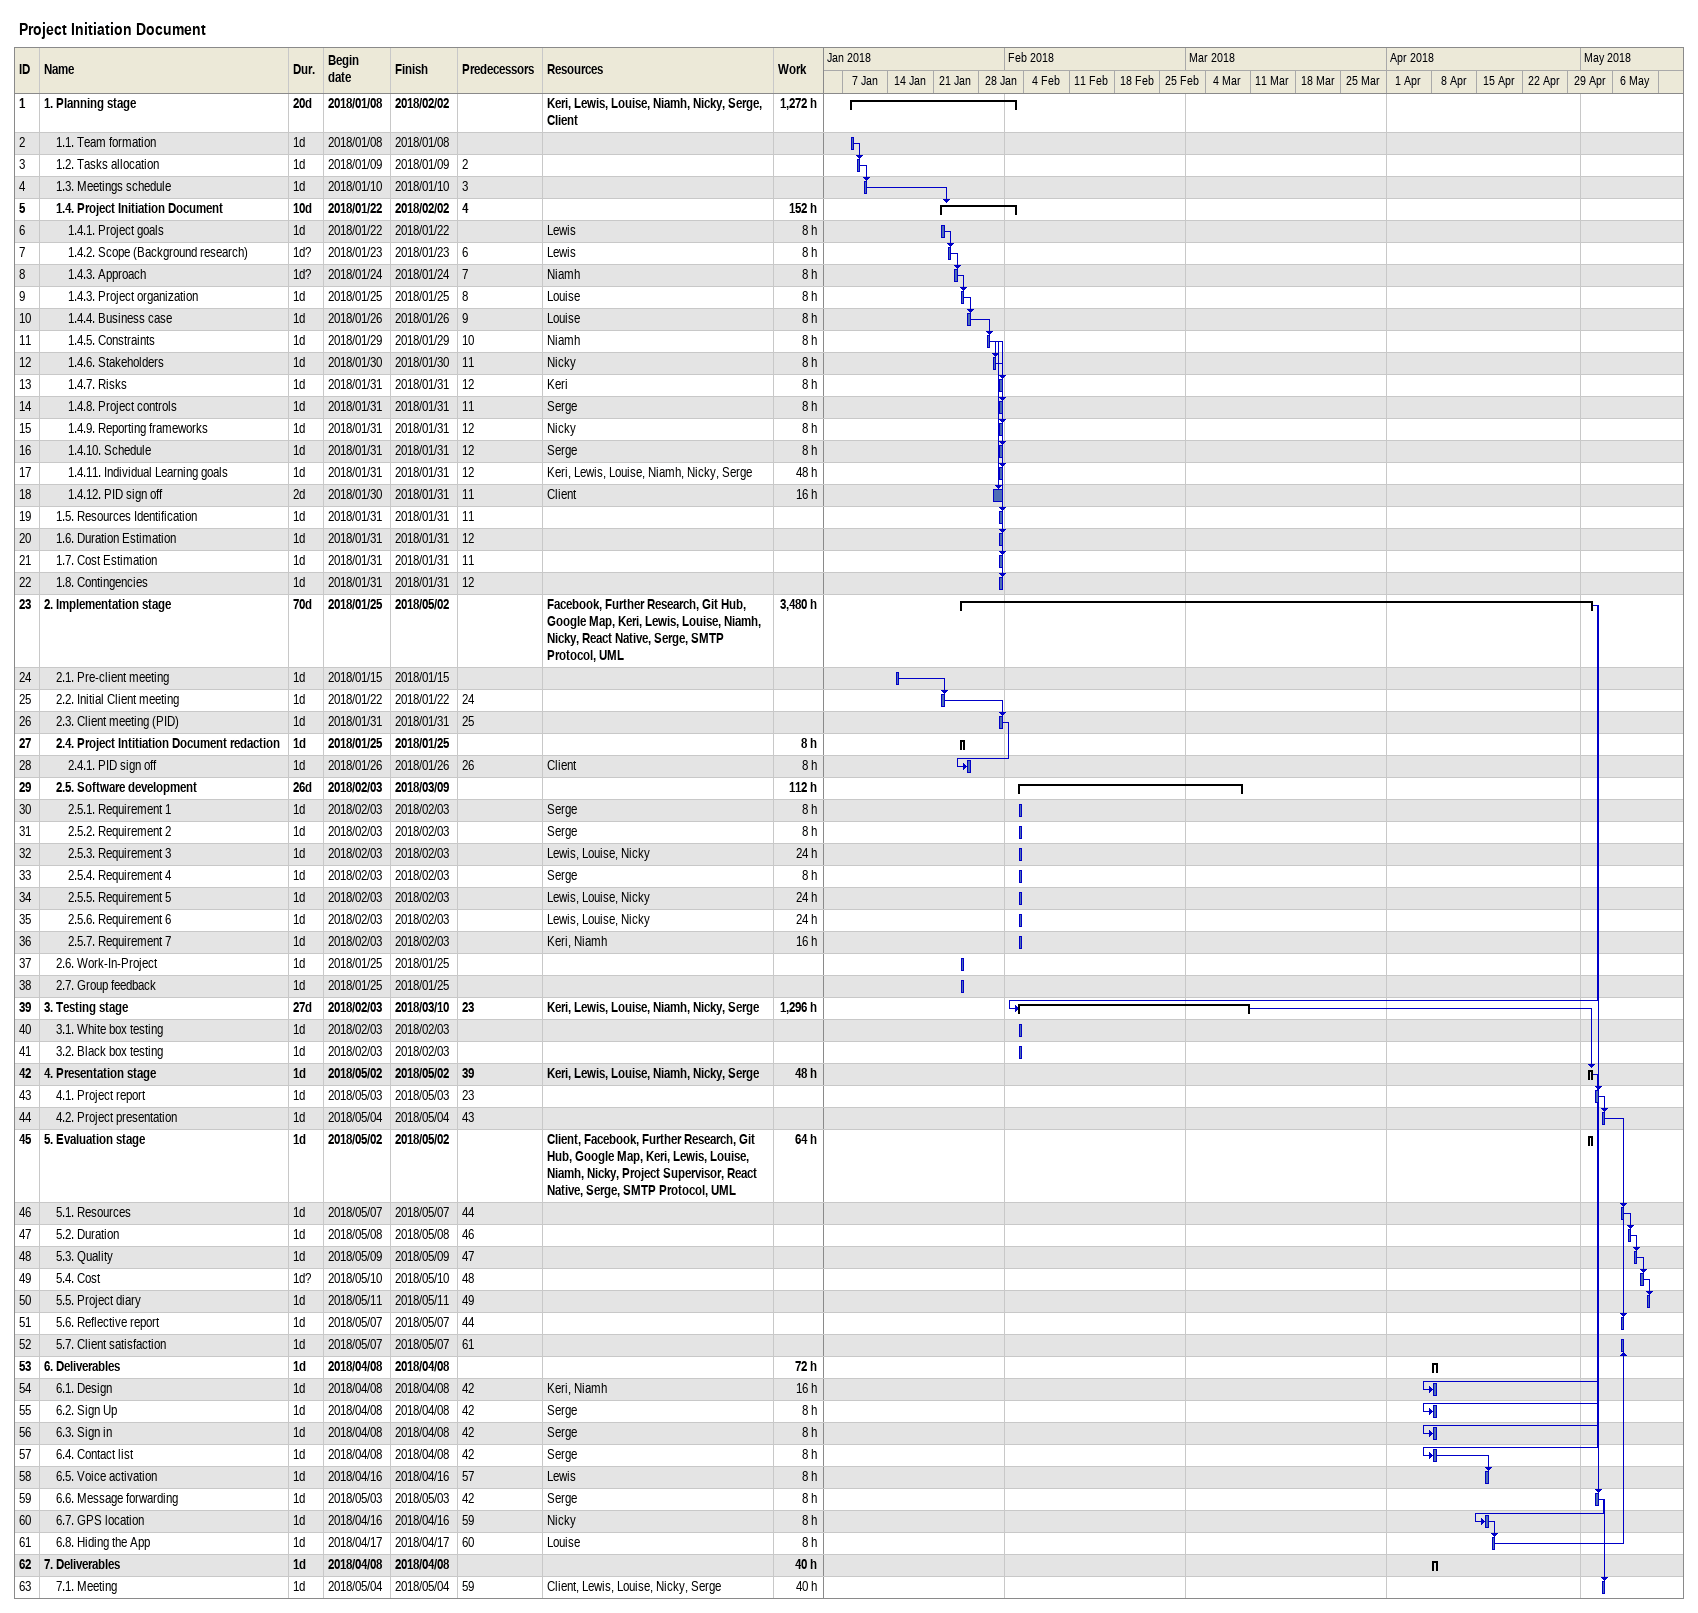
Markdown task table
Project Initiation Document

| ID | Level | Task | Duration | Start | Finish | Predecessors | Resources | Work (h) |
|---|---|---|---|---|---|---|---|---|
| 1 | 1 | **1. Planning stage** | 20d | 2018-01-08 | 2018-02-02 |  | Keri, Lewis, Louise, Niamh, Nicky, Serge, Client | 1272 |
| 2 | 2 | 1.1. Team formation | 1d | 2018-01-08 | 2018-01-08 |  |  |  |
| 3 | 2 | 1.2. Tasks allocation | 1d | 2018-01-09 | 2018-01-09 | 2 |  |  |
| 4 | 2 | 1.3. Meetings schedule | 1d | 2018-01-10 | 2018-01-10 | 3 |  |  |
| 5 | 2 | **1.4. Project Initiation Document** | 10d | 2018-01-22 | 2018-02-02 | 4 |  | 152 |
| 6 | 3 | 1.4.1. Project goals | 1d | 2018-01-22 | 2018-01-22 |  | Lewis | 8 |
| 7 | 3 | 1.4.2. Scope (Background research) | 1d? | 2018-01-23 | 2018-01-23 | 6 | Lewis | 8 |
| 8 | 3 | 1.4.3. Approach | 1d? | 2018-01-24 | 2018-01-24 | 7 | Niamh | 8 |
| 9 | 3 | 1.4.3. Project organization | 1d | 2018-01-25 | 2018-01-25 | 8 | Louise | 8 |
| 10 | 3 | 1.4.4. Business case | 1d | 2018-01-26 | 2018-01-26 | 9 | Louise | 8 |
| 11 | 3 | 1.4.5. Constraints | 1d | 2018-01-29 | 2018-01-29 | 10 | Niamh | 8 |
| 12 | 3 | 1.4.6. Stakeholders | 1d | 2018-01-30 | 2018-01-30 | 11 | Nicky | 8 |
| 13 | 3 | 1.4.7. Risks | 1d | 2018-01-31 | 2018-01-31 | 12 | Keri | 8 |
| 14 | 3 | 1.4.8. Project controls | 1d | 2018-01-31 | 2018-01-31 | 11 | Serge | 8 |
| 15 | 3 | 1.4.9. Reporting frameworks | 1d | 2018-01-31 | 2018-01-31 | 12 | Nicky | 8 |
| 16 | 3 | 1.4.10. Schedule | 1d | 2018-01-31 | 2018-01-31 | 12 | Serge | 8 |
| 17 | 3 | 1.4.11. Individual Learning goals | 1d | 2018-01-31 | 2018-01-31 | 12 | Keri, Lewis, Louise, Niamh, Nicky, Serge | 48 |
| 18 | 3 | 1.4.12. PID sign off | 2d | 2018-01-30 | 2018-01-31 | 11 | Client | 16 |
| 19 | 2 | 1.5. Resources Identification | 1d | 2018-01-31 | 2018-01-31 | 11 |  |  |
| 20 | 2 | 1.6. Duration Estimation | 1d | 2018-01-31 | 2018-01-31 | 12 |  |  |
| 21 | 2 | 1.7. Cost Estimation | 1d | 2018-01-31 | 2018-01-31 | 11 |  |  |
| 22 | 2 | 1.8. Contingencies | 1d | 2018-01-31 | 2018-01-31 | 12 |  |  |
| 23 | 1 | **2. Implementation stage** | 70d | 2018-01-25 | 2018-05-02 |  | Facebook, Further Research, Git Hub, Google Map, Keri, Lewis, Louise, Niamh, Nicky, React Native, Serge, SMTP Protocol, UML | 3480 |
| 24 | 2 | 2.1. Pre-client meeting | 1d | 2018-01-15 | 2018-01-15 |  |  |  |
| 25 | 2 | 2.2. Initial Client meeting | 1d | 2018-01-22 | 2018-01-22 | 24 |  |  |
| 26 | 2 | 2.3. Client meeting (PID) | 1d | 2018-01-31 | 2018-01-31 | 25 |  |  |
| 27 | 2 | **2.4. Project Intitiation Document redaction** | 1d | 2018-01-25 | 2018-01-25 |  |  | 8 |
| 28 | 3 | 2.4.1. PID sign off | 1d | 2018-01-26 | 2018-01-26 | 26 | Client | 8 |
| 29 | 2 | **2.5. Software development** | 26d | 2018-02-03 | 2018-03-09 |  |  | 112 |
| 30 | 3 | 2.5.1. Requirement 1 | 1d | 2018-02-03 | 2018-02-03 |  | Serge | 8 |
| 31 | 3 | 2.5.2. Requirement 2 | 1d | 2018-02-03 | 2018-02-03 |  | Serge | 8 |
| 32 | 3 | 2.5.3. Requirement 3 | 1d | 2018-02-03 | 2018-02-03 |  | Lewis, Louise, Nicky | 24 |
| 33 | 3 | 2.5.4. Requirement 4 | 1d | 2018-02-03 | 2018-02-03 |  | Serge | 8 |
| 34 | 3 | 2.5.5. Requirement 5 | 1d | 2018-02-03 | 2018-02-03 |  | Lewis, Louise, Nicky | 24 |
| 35 | 3 | 2.5.6. Requirement 6 | 1d | 2018-02-03 | 2018-02-03 |  | Lewis, Louise, Nicky | 24 |
| 36 | 3 | 2.5.7. Requirement 7 | 1d | 2018-02-03 | 2018-02-03 |  | Keri, Niamh | 16 |
| 37 | 2 | 2.6. Work-In-Project | 1d | 2018-01-25 | 2018-01-25 |  |  |  |
| 38 | 2 | 2.7. Group feedback | 1d | 2018-01-25 | 2018-01-25 |  |  |  |
| 39 | 1 | **3. Testing stage** | 27d | 2018-02-03 | 2018-03-10 | 23 | Keri, Lewis, Louise, Niamh, Nicky, Serge | 1296 |
| 40 | 2 | 3.1. White box testing | 1d | 2018-02-03 | 2018-02-03 |  |  |  |
| 41 | 2 | 3.2. Black box testing | 1d | 2018-02-03 | 2018-02-03 |  |  |  |
| 42 | 1 | **4. Presentation stage** | 1d | 2018-05-02 | 2018-05-02 | 39 | Keri, Lewis, Louise, Niamh, Nicky, Serge | 48 |
| 43 | 2 | 4.1. Project report | 1d | 2018-05-03 | 2018-05-03 | 23 |  |  |
| 44 | 2 | 4.2. Project presentation | 1d | 2018-05-04 | 2018-05-04 | 43 |  |  |
| 45 | 1 | **5. Evaluation stage** | 1d | 2018-05-02 | 2018-05-02 |  | Client, Facebook, Further Research, Git Hub, Google Map, Keri, Lewis, Louise, Niamh, Nicky, Project Supervisor, React Native, Serge, SMTP Protocol, UML | 64 |
| 46 | 2 | 5.1. Resources | 1d | 2018-05-07 | 2018-05-07 | 44 |  |  |
| 47 | 2 | 5.2. Duration | 1d | 2018-05-08 | 2018-05-08 | 46 |  |  |
| 48 | 2 | 5.3. Quality | 1d | 2018-05-09 | 2018-05-09 | 47 |  |  |
| 49 | 2 | 5.4. Cost | 1d? | 2018-05-10 | 2018-05-10 | 48 |  |  |
| 50 | 2 | 5.5. Project diary | 1d | 2018-05-11 | 2018-05-11 | 49 |  |  |
| 51 | 2 | 5.6. Reflective report | 1d | 2018-05-07 | 2018-05-07 | 44 |  |  |
| 52 | 2 | 5.7. Client satisfaction | 1d | 2018-05-07 | 2018-05-07 | 61 |  |  |
| 53 | 1 | **6. Deliverables** | 1d | 2018-04-08 | 2018-04-08 |  |  | 72 |
| 54 | 2 | 6.1. Design | 1d | 2018-04-08 | 2018-04-08 | 42 | Keri, Niamh | 16 |
| 55 | 2 | 6.2. Sign Up | 1d | 2018-04-08 | 2018-04-08 | 42 | Serge | 8 |
| 56 | 2 | 6.3. Sign in | 1d | 2018-04-08 | 2018-04-08 | 42 | Serge | 8 |
| 57 | 2 | 6.4. Contact list | 1d | 2018-04-08 | 2018-04-08 | 42 | Serge | 8 |
| 58 | 2 | 6.5. Voice activation | 1d | 2018-04-16 | 2018-04-16 | 57 | Lewis | 8 |
| 59 | 2 | 6.6. Message forwarding | 1d | 2018-05-03 | 2018-05-03 | 42 | Serge | 8 |
| 60 | 2 | 6.7. GPS location | 1d | 2018-04-16 | 2018-04-16 | 59 | Nicky | 8 |
| 61 | 2 | 6.8. Hiding the App | 1d | 2018-04-17 | 2018-04-17 | 60 | Louise | 8 |
| 62 | 1 | **7. Deliverables** | 1d | 2018-04-08 | 2018-04-08 |  |  | 40 |
| 63 | 2 | 7.1. Meeting | 1d | 2018-05-04 | 2018-05-04 | 59 | Client, Lewis, Louise, Nicky, Serge | 40 |
